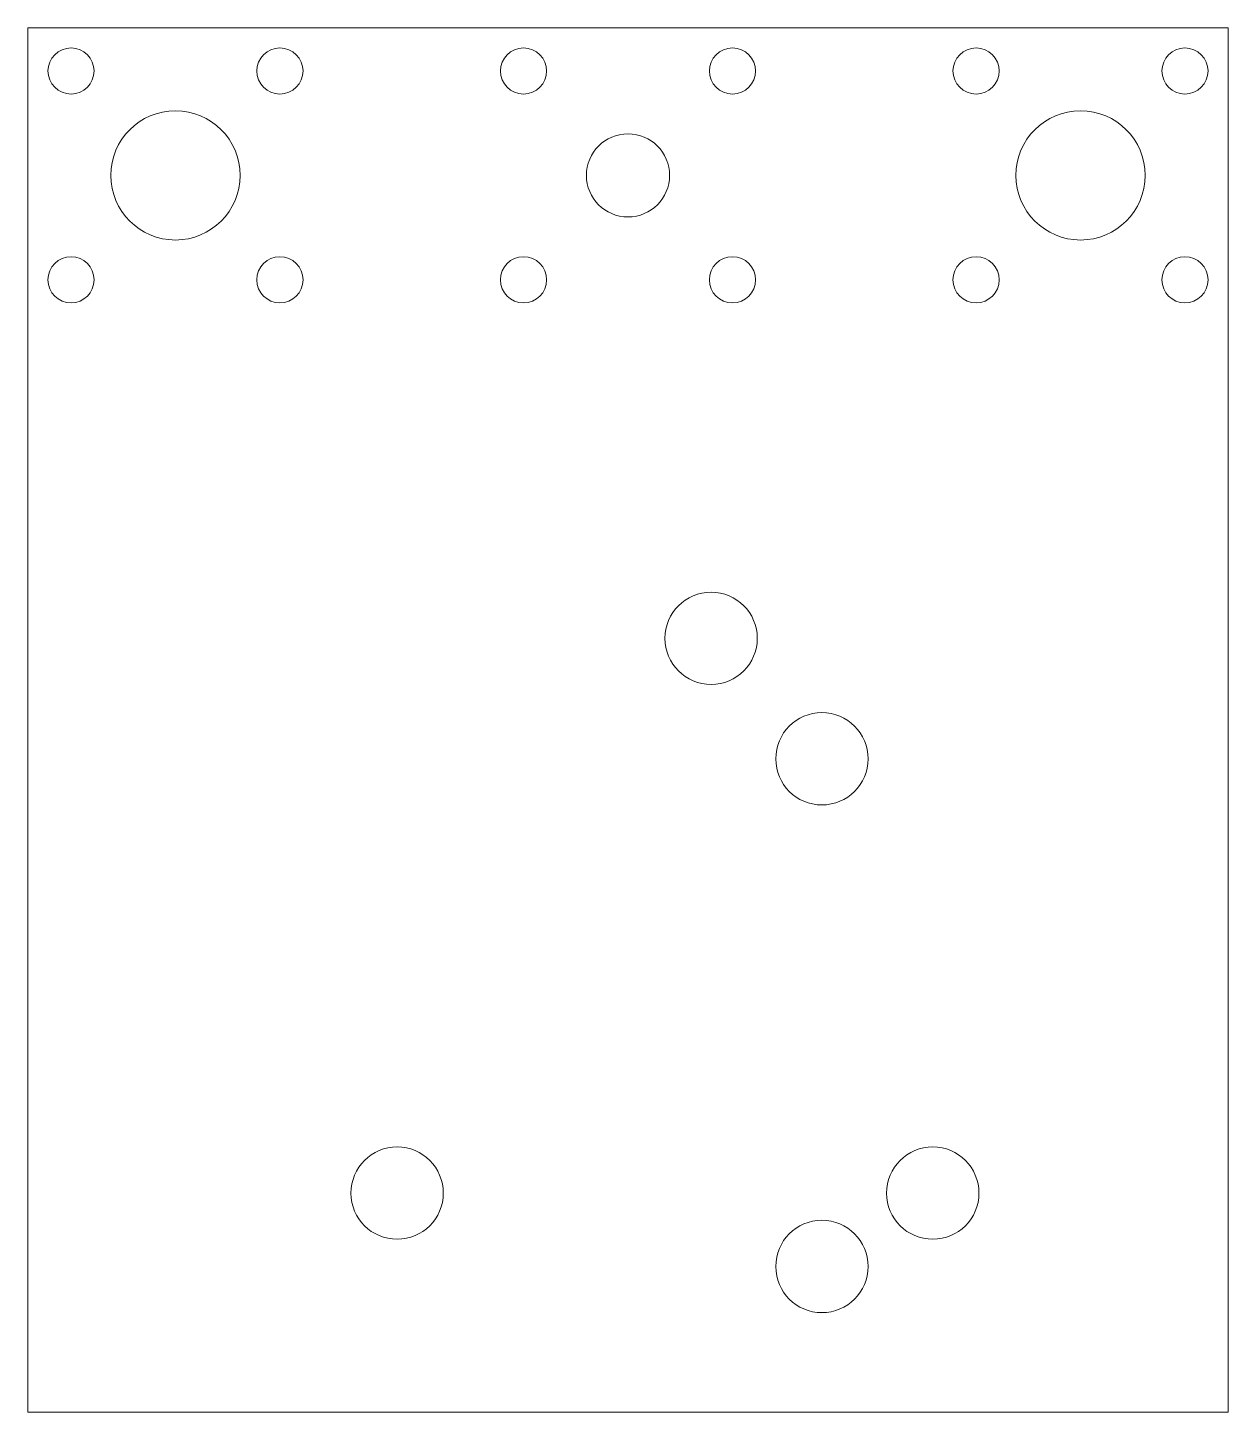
# Model space of a CAD drawing. Header units: millimetres. Extents: x 0 to 130, y 0 to 150.
import ezdxf

# ---------------------------------------------------------------- set-up
doc = ezdxf.new("R2010")
doc.units = ezdxf.units.MM

msp = doc.modelspace()

# ---------------------------------------------------------------- linework, layer by layer
at = {"color": 7, "linetype": 'Continuous', "lineweight": 15}
for p, q in [((0, 150), (0, 0)), ((130, 150), (0, 150)), ((130, 0), (130, 150)), ((0, 0), (130, 0))]:
    msp.add_line(p, q, dxfattribs=at)
for centre, radius in [((4.69, 145.31), 2.5), ((27.31, 145.31), 2.5), ((53.69, 145.31), 2.5), ((76.31, 145.31), 2.5), ((102.69, 145.31), 2.5), ((125.31, 145.31), 2.5), ((16, 134), 7), ((114, 134), 7), ((65, 134), 4.5), ((4.69, 122.69), 2.5), ((27.31, 122.69), 2.5), ((53.69, 122.69), 2.5), ((76.31, 122.69), 2.5), ((102.69, 122.69), 2.5), ((125.31, 122.69), 2.5), ((74, 83.85), 5), ((86, 70.8), 5), ((40, 23.75), 5), ((98, 23.75), 5), ((86, 15.8), 5)]:
    msp.add_circle(centre, radius, dxfattribs=at)

doc.saveas('drawing.dxf')
